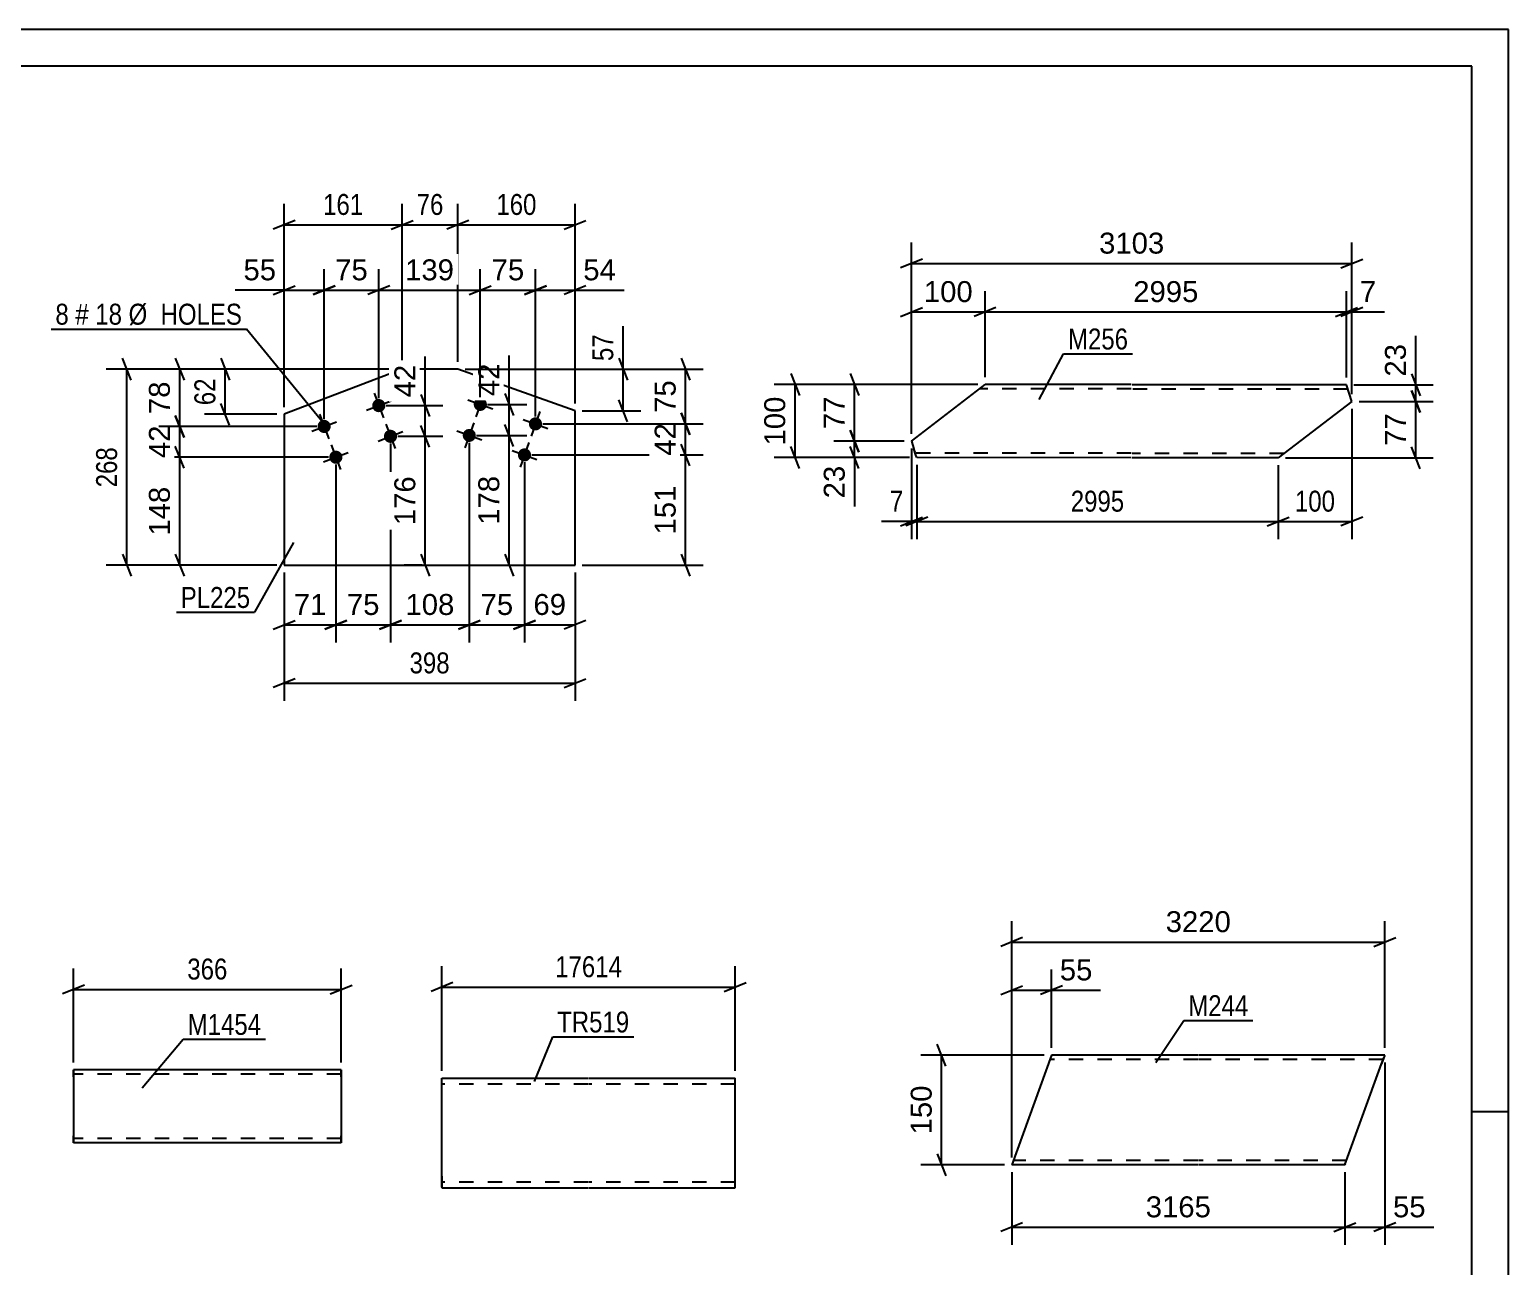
# Model space of a CAD drawing. Header units: millimetres. Extents: x 0 to 420, y 0 to 297.
# Drawn here: x 217.8 to 420, y 127.8 to 297 of the extents above; entities that cross this region are included whole.
import ezdxf

# ---------------------------------------------------------------- set-up
doc = ezdxf.new("R2010")
doc.units = ezdxf.units.MM
doc.linetypes.add('DXK_LINE_DOT2', pattern=[3.9198, 1.9599, -1.9599])
doc.styles.add('Arial', font='ARIAL.TTF', dxfattribs={"height": 0.2})
doc.styles.add('Arial Narrow', font='ARIALN.TTF', dxfattribs={"height": 0.2})

# ---------------------------------------------------------------- blocks, each defined once
blk = doc.blocks.new('Unknown-318464376-1115')
at = {"color": 5, "linetype": 'Continuous'}
for p, q in [((420, 297), (0, 297)), ((420, 0), (420, 297)), ((415, 292), (5, 292)), ((415, 5), (415, 292)), ((420, 149), (415, 149))]:
    blk.add_line(p, q, dxfattribs=at)
blk = doc.blocks.new('Part-318464376-2081 - 2065')
at = {"color": 2, "linetype": 'Continuous'}
for p, q in [((338.38, 240.72), (348.43, 248.46)), ((368.43, 248.45), (348.43, 248.46)), ((397.86, 248.42), (368.53, 248.42)), ((398.58, 246.15), (397.86, 248.42)), ((398.58, 246.15), (388.53, 238.42)), ((338.38, 240.72), (338.72, 239.66)), ((338.99, 238.81), (338.72, 239.66)), ((339.07, 238.55), (338.99, 238.81)), ((339.1, 238.46), (339.07, 238.55)), ((368.43, 238.45), (339.1, 238.46)), ((388.53, 238.42), (368.53, 238.42))]:
    blk.add_line(p, q, dxfattribs=at)
at = {"color": 7, "linetype": 'DXK_LINE_DOT2'}
for p, q in [((368.43, 247.85), (347.65, 247.86)), ((398.05, 247.82), (368.53, 247.82)), ((338.86, 239.2), (338.72, 239.66)), ((338.99, 238.81), (338.89, 239.1)), ((368.43, 239.05), (338.91, 239.06)), ((389.31, 239.02), (368.53, 239.02))]:
    blk.add_line(p, q, dxfattribs=at)
blk = doc.blocks.new('Part-318464376-2685 - 2669')
at = {"color": 2, "linetype": 'Continuous'}
for p, q in [((223.8, 154.73), (223.8, 154.73)), ((260.4, 154.73), (223.8, 154.73)), ((223.8, 154.64), (223.8, 154.73)), ((223.8, 154.38), (223.8, 154.64)), ((223.8, 153.99), (223.8, 154.38)), ((223.8, 153.99), (223.8, 145.47)), ((260.4, 154.73), (260.4, 154.64)), ((260.4, 154.64), (260.4, 154.38)), ((260.4, 154.38), (260.4, 153.99)), ((260.4, 153.99), (260.4, 145.47)), ((223.8, 145.08), (223.8, 145.47)), ((223.8, 144.82), (223.8, 145.08)), ((223.8, 144.73), (223.8, 144.82)), ((223.8, 144.73), (223.8, 144.73)), ((260.4, 144.73), (223.8, 144.73)), ((260.4, 145.47), (260.4, 145.08)), ((260.4, 145.08), (260.4, 144.82)), ((260.4, 144.82), (260.4, 144.73))]:
    blk.add_line(p, q, dxfattribs=at)
at = {"color": 7, "linetype": 'DXK_LINE_DOT2'}
for p, q in [((223.8, 154.73), (223.8, 154.73)), ((223.8, 154.73), (223.8, 154.64)), ((223.8, 154.64), (223.8, 154.38)), ((223.8, 154.38), (223.8, 154.13)), ((223.8, 154.13), (223.8, 145.38)), ((223.8, 154.13), (223.8, 154.13)), ((260.4, 154.13), (223.8, 154.13)), ((223.8, 154.08), (223.8, 154.13)), ((223.8, 154.08), (223.8, 154.13)), ((223.8, 154.08), (223.8, 145.7)), ((223.8, 153.99), (223.8, 154.08)), ((223.8, 153.95), (223.8, 153.99)), ((223.8, 153.76), (223.8, 153.95)), ((223.8, 153.76), (223.8, 145.51)), ((260.4, 154.64), (260.4, 154.73)), ((260.4, 154.38), (260.4, 154.64)), ((260.4, 154.13), (260.4, 154.38)), ((260.4, 154.13), (260.4, 145.38)), ((260.4, 154.08), (260.4, 154.13)), ((260.4, 154.08), (260.4, 154.13)), ((260.4, 154.08), (260.4, 145.7)), ((260.4, 153.99), (260.4, 154.08)), ((260.4, 153.95), (260.4, 153.99)), ((260.4, 153.76), (260.4, 153.95)), ((260.4, 153.76), (260.4, 145.51)), ((223.8, 145.51), (223.8, 145.7)), ((260.4, 145.51), (260.4, 145.7)), ((223.8, 145.38), (223.8, 145.51)), ((223.8, 145.51), (223.8, 145.38)), ((223.8, 145.33), (223.8, 145.38)), ((223.8, 145.38), (223.8, 145.33)), ((223.8, 145.38), (223.8, 145.08)), ((223.8, 145.33), (223.8, 145.33)), ((260.4, 145.33), (223.8, 145.33)), ((223.8, 145.08), (223.8, 144.82)), ((223.8, 144.82), (223.8, 144.73)), ((223.8, 144.73), (223.8, 144.73)), ((260.4, 145.38), (260.4, 145.51)), ((260.4, 145.51), (260.4, 145.38)), ((260.4, 145.33), (260.4, 145.38)), ((260.4, 145.38), (260.4, 145.33)), ((260.4, 145.08), (260.4, 145.38)), ((260.4, 144.82), (260.4, 145.08)), ((260.4, 144.73), (260.4, 144.82))]:
    blk.add_line(p, q, dxfattribs=at)
blk = doc.blocks.new('Part-318464376-2871 - 2849')
at = {"color": 2, "linetype": 'Continuous'}
for p, q in [((274.18, 140.17), (274.18, 153.57)), ((274.18, 153.57), (294.18, 153.57)), ((294.28, 153.57), (314.28, 153.57)), ((314.28, 138.57), (314.28, 153.57)), ((274.18, 140.17), (274.18, 138.57)), ((274.18, 138.57), (294.18, 138.57)), ((294.28, 138.57), (314.28, 138.57))]:
    blk.add_line(p, q, dxfattribs=at)
at = {"color": 7, "linetype": 'DXK_LINE_DOT2'}
for p, q in [((294.18, 152.77), (274.18, 152.77)), ((314.28, 152.77), (294.28, 152.77)), ((274.18, 138.69), (274.18, 140.17)), ((274.18, 139.37), (274.18, 139.43)), ((294.18, 139.37), (274.18, 139.37)), ((314.28, 139.37), (294.28, 139.37)), ((314.28, 139.37), (314.28, 139.43))]:
    blk.add_line(p, q, dxfattribs=at)
blk = doc.blocks.new('Part-318464376-2918 - 2892')
at = {"color": 2, "linetype": 'Continuous'}
for p, q in [((268.74, 250.54), (252.61, 244.38)), ((276.35, 250.54), (268.74, 250.54)), ((292.37, 244.86), (276.35, 250.54)), ((292.37, 223.74), (292.37, 244.86)), ((252.61, 244.38), (252.61, 223.74)), ((252.61, 223.74), (292.37, 223.74))]:
    blk.add_line(p, q, dxfattribs=at)
blk = doc.blocks.new('Bolt-318464376-2898 - 2892')
at = {"linetype": 'Continuous'}
for points in [[(280.27, 245.44, -1), (278.57, 246.04, -1)], [(287.81, 242.77, -1), (286.11, 243.37, -1)], [(278.76, 241.2, -1), (277.07, 241.8, -1)], [(286.3, 238.52, -1), (284.61, 239.13, -1)]]:
    blk.add_hatch(color=1, dxfattribs=at).paths.add_polyline_path(points)
at = {"color": 1, "linetype": 'Continuous'}
for p, q in [((280.02, 247.44), (278.82, 244.04)), ((277.72, 246.34), (281.12, 245.14)), ((287.56, 244.76), (286.36, 241.37)), ((278.52, 243.2), (277.31, 239.8)), ((285.26, 243.67), (288.66, 242.46)), ((276.22, 242.1), (279.61, 240.9)), ((283.76, 239.43), (287.15, 238.22)), ((286.06, 240.52), (284.85, 237.13))]:
    blk.add_line(p, q, dxfattribs=at)
blk = doc.blocks.new('Bolt-318464376-2903 - 2892')
at = {"linetype": 'Continuous'}
for points in [[(266.38, 245.89, -1), (264.7, 245.25, -1)], [(258.9, 243.04, -1), (257.22, 242.4, -1)], [(267.98, 241.69, -1), (266.3, 241.05, -1)], [(260.51, 238.84, -1), (258.83, 238.19, -1)]]:
    blk.add_hatch(color=1, dxfattribs=at).paths.add_polyline_path(points)
at = {"color": 1, "linetype": 'Continuous'}
for p, q in [((264.89, 247.26), (266.18, 243.89)), ((263.86, 244.93), (267.22, 246.22)), ((256.38, 242.08), (259.75, 243.36)), ((257.42, 244.4), (258.71, 241.04)), ((266.5, 243.05), (267.79, 239.69)), ((265.46, 240.73), (268.82, 242.01)), ((257.99, 237.87), (261.35, 239.16)), ((259.03, 240.2), (260.31, 236.83))]:
    blk.add_line(p, q, dxfattribs=at)
blk = doc.blocks.new('Part-318464376-1975 - 1959')
at = {"color": 2, "linetype": 'Continuous'}
for p, q in [((357.53, 156.74), (352.08, 141.74)), ((377.53, 156.74), (357.53, 156.74)), ((403.09, 156.74), (377.63, 156.74)), ((403.06, 156.65), (402.66, 155.54)), ((403.09, 156.74), (403.06, 156.65)), ((397.63, 141.74), (402.66, 155.54)), ((377.53, 141.74), (352.08, 141.74)), ((397.63, 141.74), (377.63, 141.74))]:
    blk.add_line(p, q, dxfattribs=at)
at = {"color": 7, "linetype": 'DXK_LINE_DOT2'}
for p, q in [((377.53, 156.14), (357.32, 156.14)), ((402.88, 156.14), (377.63, 156.14)), ((402.66, 155.54), (402.97, 156.39)), ((377.53, 142.34), (352.29, 142.34)), ((397.85, 142.34), (377.63, 142.34)), ((397.67, 141.83), (397.63, 141.74))]:
    blk.add_line(p, q, dxfattribs=at)
blk = doc.blocks.new('StraightDimension-318464376-2117 - 2065')
at = {"color": 7, "linetype": 'Continuous'}
for p, q in [((338.38, 241.72), (338.38, 261.23)), ((348.43, 249.46), (348.43, 261.23)), ((336.88, 257.78), (339.88, 258.98)), ((349.93, 258.98), (346.93, 257.78)), ((338.38, 258.38), (348.43, 258.38))]:
    blk.add_line(p, q, dxfattribs=at)
at = {"color": 0}
blk.add_wipeout([(347.34, 259.13), (347.34, 263.33), (339.47, 263.33), (339.47, 259.13)], dxfattribs=at)
at = {"color": 3, "style": 'Arial'}
blk.add_text('100', height=2.865, dxfattribs=at).set_placement((340.07, 259.73))
blk = doc.blocks.new('StraightDimension-318464376-2084 - 2065')
at = {"color": 7, "linetype": 'Continuous'}
for p, q in [((321.86, 249.96), (323.06, 246.96)), ((347.43, 248.46), (319.61, 248.46)), ((322.46, 238.46), (322.46, 248.46)), ((323.06, 236.96), (321.86, 239.96)), ((338.1, 238.46), (319.61, 238.46))]:
    blk.add_line(p, q, dxfattribs=at)
at = {"color": 0}
blk.add_wipeout([(321.71, 247.39), (317.51, 247.39), (317.51, 239.52), (321.71, 239.52)], dxfattribs=at)
at = {"color": 3, "style": 'Arial'}
blk.add_text('100', height=2.865, rotation=90.0002, dxfattribs=at).set_placement((321.11, 240.12))
blk = doc.blocks.new('StraightDimension-318464376-2158 - 2065')
at = {"color": 7, "linetype": 'Continuous'}
for p, q in [((397.86, 249.42), (397.86, 261.23)), ((398.58, 247.15), (398.58, 261.23)), ((396.36, 257.78), (399.36, 258.98)), ((400.08, 258.98), (397.08, 257.78)), ((397.86, 258.38), (398.58, 258.38))]:
    blk.add_line(p, q, dxfattribs=at)
at = {"color": 0}
blk.add_wipeout([(402.53, 259.13), (402.53, 263.33), (399.1, 263.33), (399.1, 259.13)], dxfattribs=at)
at = {"color": 7, "linetype": 'Continuous'}
blk.add_line((398.58, 258.38), (403.05, 258.38), dxfattribs=at)
blk.add_line((398.58, 258.38), (403.05, 258.38), dxfattribs=at)
at = {"color": 3, "style": 'Arial'}
blk.add_text('7', height=2.87, dxfattribs=at).set_placement((399.7, 259.73))
blk = doc.blocks.new('StraightDimension-318464376-2134 - 2065')
at = {"color": 7, "linetype": 'Continuous'}
for p, q in [((348.43, 249.46), (348.43, 261.23)), ((397.86, 249.42), (397.86, 261.23)), ((349.93, 258.98), (346.93, 257.78)), ((396.36, 257.78), (399.36, 258.98)), ((348.43, 258.38), (397.86, 258.38))]:
    blk.add_line(p, q, dxfattribs=at)
at = {"color": 0}
blk.add_wipeout([(378.19, 259.13), (378.19, 263.33), (368.1, 263.33), (368.1, 259.13)], dxfattribs=at)
at = {"color": 3, "style": 'Arial'}
blk.add_text('2995', height=2.865, dxfattribs=at).set_placement((368.7, 259.73))
blk = doc.blocks.new('StraightDimension-318464376-2200 - 2065')
at = {"color": 7, "linetype": 'Continuous'}
for p, q in [((330, 249.96), (331.2, 246.96)), ((347.43, 248.46), (327.75, 248.46)), ((330.6, 240.72), (330.6, 248.46)), ((337.38, 240.72), (327.75, 240.72)), ((331.2, 239.22), (330, 242.22))]:
    blk.add_line(p, q, dxfattribs=at)
at = {"color": 0}
blk.add_wipeout([(329.85, 247.41), (325.65, 247.41), (325.65, 241.76), (329.85, 241.76)], dxfattribs=at)
at = {"color": 3, "style": 'Arial'}
blk.add_text('77', height=2.865, rotation=90.0002, dxfattribs=at).set_placement((329.25, 242.36))
blk = doc.blocks.new('StraightDimension-318464376-2176 - 2065')
at = {"color": 7, "linetype": 'Continuous'}
for p, q in [((337.38, 240.72), (327.75, 240.72)), ((330, 242.22), (331.2, 239.22)), ((330.6, 238.46), (330.6, 240.72)), ((331.2, 236.96), (330, 239.96)), ((338.1, 238.46), (327.75, 238.46))]:
    blk.add_line(p, q, dxfattribs=at)
at = {"color": 0}
blk.add_wipeout([(329.85, 237.93), (325.65, 237.93), (325.65, 232.29), (329.85, 232.29)], dxfattribs=at)
at = {"color": 7, "linetype": 'Continuous'}
blk.add_line((330.6, 238.46), (330.6, 231.76), dxfattribs=at)
blk.add_line((330.6, 238.46), (330.6, 231.76), dxfattribs=at)
at = {"color": 3, "style": 'Arial'}
blk.add_text('23', height=2.865, rotation=90.0002, dxfattribs=at).set_placement((329.25, 232.89))
blk = doc.blocks.new('StraightDimension-318464376-2225 - 2065')
at = {"color": 7, "linetype": 'Continuous'}
for p, q in [((338.38, 241.72), (338.38, 267.86)), ((398.58, 247.15), (398.58, 267.86)), ((339.88, 265.61), (336.88, 264.41)), ((338.38, 265.01), (398.58, 265.01)), ((397.08, 264.41), (400.08, 265.61))]:
    blk.add_line(p, q, dxfattribs=at)
at = {"color": 0}
blk.add_wipeout([(373.53, 265.76), (373.53, 269.96), (363.43, 269.96), (363.43, 265.76)], dxfattribs=at)
at = {"color": 3, "style": 'Arial'}
blk.add_text('3103', height=2.865, dxfattribs=at).set_placement((364.03, 266.36))
blk = doc.blocks.new('StraightDimension-318464376-5816 - 2065')
at = {"color": 7, "linetype": 'Continuous'}
for p, q in [((406.73, 249.92), (407.93, 246.92)), ((398.86, 248.42), (409.73, 248.42)), ((407.93, 244.65), (406.73, 247.65)), ((407.33, 246.15), (407.33, 248.42)), ((399.58, 246.15), (409.73, 246.15))]:
    blk.add_line(p, q, dxfattribs=at)
at = {"color": 0}
blk.add_wipeout([(406.58, 254.59), (402.38, 254.59), (402.38, 248.94), (406.58, 248.94)], dxfattribs=at)
at = {"color": 7, "linetype": 'Continuous'}
blk.add_line((407.33, 248.42), (407.33, 255.11), dxfattribs=at)
blk.add_line((407.33, 248.42), (407.33, 255.11), dxfattribs=at)
at = {"color": 3, "style": 'Arial'}
blk.add_text('23', height=2.865, rotation=90.0002, dxfattribs=at).set_placement((405.98, 249.54))
blk = doc.blocks.new('StraightDimension-318464376-5817 - 2065')
at = {"color": 7, "linetype": 'Continuous'}
for p, q in [((406.73, 247.65), (407.93, 244.65)), ((399.58, 246.15), (409.73, 246.15)), ((407.33, 238.42), (407.33, 246.15)), ((407.93, 236.92), (406.73, 239.92)), ((389.53, 238.42), (409.73, 238.42))]:
    blk.add_line(p, q, dxfattribs=at)
at = {"color": 0}
blk.add_wipeout([(406.58, 245.11), (402.38, 245.11), (402.38, 239.46), (406.58, 239.46)], dxfattribs=at)
at = {"color": 3, "style": 'Arial'}
blk.add_text('77', height=2.865, rotation=90.0002, dxfattribs=at).set_placement((405.98, 240.06))
blk = doc.blocks.new('StraightDimension-318464376-5850 - 2065')
at = {"color": 7, "linetype": 'Continuous'}
for p, q in [((398.58, 245.15), (398.58, 227.32)), ((388.53, 237.42), (388.53, 227.32)), ((387.03, 229.12), (390.03, 230.32)), ((388.53, 229.72), (398.58, 229.72)), ((400.08, 230.32), (397.08, 229.12))]:
    blk.add_line(p, q, dxfattribs=at)
at = {"color": 0}
blk.add_wipeout([(396.9, 230.47), (396.9, 234.67), (390.21, 234.67), (390.21, 230.47)], dxfattribs=at)
at = {"color": 3, "style": 'Arial Narrow'}
blk.add_text('100', height=2.863, dxfattribs=at).set_placement((390.81, 231.07))
blk = doc.blocks.new('StraightDimension-318464376-5851 - 2065')
at = {"color": 7, "linetype": 'Continuous'}
for p, q in [((339.1, 237.46), (339.1, 227.32)), ((388.53, 237.42), (388.53, 227.32)), ((340.6, 230.32), (337.6, 229.12)), ((339.1, 229.72), (388.53, 229.72)), ((387.03, 229.12), (390.03, 230.32))]:
    blk.add_line(p, q, dxfattribs=at)
at = {"color": 0}
blk.add_wipeout([(368.07, 230.47), (368.07, 234.67), (359.56, 234.67), (359.56, 230.47)], dxfattribs=at)
at = {"color": 3, "style": 'Arial Narrow'}
blk.add_text('2995', height=2.863, dxfattribs=at).set_placement((360.16, 231.07))
blk = doc.blocks.new('StraightDimension-318464376-5852 - 2065')
at = {"color": 7, "linetype": 'Continuous'}
for p, q in [((338.38, 239.72), (338.38, 227.32)), ((339.1, 237.46), (339.1, 227.32)), ((336.88, 229.12), (339.88, 230.32)), ((340.6, 230.32), (337.6, 229.12)), ((338.38, 229.72), (339.1, 229.72))]:
    blk.add_line(p, q, dxfattribs=at)
at = {"color": 0}
blk.add_wipeout([(337.86, 230.47), (337.86, 234.67), (334.83, 234.67), (334.83, 230.47)], dxfattribs=at)
at = {"color": 7, "linetype": 'Continuous'}
blk.add_line((338.38, 229.72), (334.3, 229.72), dxfattribs=at)
blk.add_line((338.38, 229.72), (334.3, 229.72), dxfattribs=at)
at = {"color": 3, "style": 'Arial Narrow'}
blk.add_text('7', height=2.86, dxfattribs=at).set_placement((335.43, 231.07))
blk = doc.blocks.new('StraightDimension-318464376-2687 - 2669')
at = {"color": 7, "linetype": 'Continuous'}
for p, q in [((223.8, 155.73), (223.8, 168.58)), ((260.4, 155.73), (260.4, 168.58)), ((225.3, 166.33), (222.3, 165.13)), ((258.9, 165.13), (261.9, 166.33)), ((223.8, 165.73), (260.4, 165.73))]:
    blk.add_line(p, q, dxfattribs=at)
at = {"color": 0}
blk.add_wipeout([(245.44, 166.48), (245.44, 170.68), (238.76, 170.68), (238.76, 166.48)], dxfattribs=at)
at = {"color": 3, "style": 'Arial Narrow'}
blk.add_text('366', height=2.863, dxfattribs=at).set_placement((239.36, 167.08))
blk = doc.blocks.new('StraightDimension-318464376-2878 - 2849')
at = {"color": 7, "linetype": 'Continuous'}
for p, q in [((274.18, 154.57), (274.18, 168.9)), ((314.28, 154.57), (314.28, 168.9)), ((275.68, 166.65), (272.68, 165.45)), ((274.18, 166.05), (314.28, 166.05)), ((312.78, 165.45), (315.78, 166.65))]:
    blk.add_line(p, q, dxfattribs=at)
at = {"color": 0}
blk.add_wipeout([(299.4, 166.8), (299.4, 171), (289.06, 171), (289.06, 166.8)], dxfattribs=at)
at = {"color": 3, "style": 'Arial Narrow'}
blk.add_text('17614', height=2.863, dxfattribs=at).set_placement((289.66, 167.4))
blk = doc.blocks.new('StraightDimension-318464376-2966 - 2892')
at = {"color": 7, "linetype": 'Continuous'}
for p, q in [((268.74, 251.54), (268.74, 273.15)), ((276.35, 251.54), (276.35, 273.15)), ((267.24, 269.7), (270.24, 270.9)), ((268.74, 270.3), (276.35, 270.3)), ((277.85, 270.9), (274.85, 269.7))]:
    blk.add_line(p, q, dxfattribs=at)
at = {"color": 0}
blk.add_wipeout([(274.97, 271.05), (274.97, 275.25), (270.12, 275.25), (270.12, 271.05)], dxfattribs=at)
at = {"color": 3, "style": 'Arial Narrow'}
blk.add_text('76', height=2.863, dxfattribs=at).set_placement((270.72, 271.65))
blk = doc.blocks.new('StraightDimension-318464376-2987 - 2892')
at = {"color": 7, "linetype": 'Continuous'}
for p, q in [((243.94, 252.04), (245.14, 249.04)), ((267.74, 250.54), (241.69, 250.54)), ((244.54, 244.38), (244.54, 250.54)), ((245.14, 242.88), (243.94, 245.88)), ((251.61, 244.38), (241.69, 244.38))]:
    blk.add_line(p, q, dxfattribs=at)
at = {"color": 0}
blk.add_wipeout([(243.79, 249.89), (239.59, 249.89), (239.59, 245.03), (243.79, 245.03)], dxfattribs=at)
at = {"color": 3, "style": 'Arial Narrow'}
blk.add_text('62', height=2.863, rotation=90.0002, dxfattribs=at).set_placement((243.19, 245.63))
blk = doc.blocks.new('StraightDimension-318464376-2944 - 2892')
at = {"color": 7, "linetype": 'Continuous'}
for p, q in [((252.61, 222.74), (252.61, 205.2)), ((292.37, 222.74), (292.37, 205.2)), ((254.11, 208.2), (251.11, 207)), ((252.61, 207.6), (292.37, 207.6)), ((290.87, 207), (293.87, 208.2))]:
    blk.add_line(p, q, dxfattribs=at)
at = {"color": 0}
blk.add_wipeout([(275.83, 208.35), (275.83, 212.55), (269.15, 212.55), (269.15, 208.35)], dxfattribs=at)
at = {"color": 3, "style": 'Arial Narrow'}
blk.add_text('398', height=2.863, dxfattribs=at).set_placement((269.75, 208.95))
blk = doc.blocks.new('StraightDimension-318464376-2920 - 2892')
at = {"color": 7, "linetype": 'Continuous'}
for p, q in [((283.96, 240), (282.76, 243)), ((278.92, 241.5), (285.76, 241.5)), ((283.36, 223.74), (283.36, 241.5)), ((282.76, 225.24), (283.96, 222.24)), ((273.49, 223.74), (285.76, 223.74))]:
    blk.add_line(p, q, dxfattribs=at)
at = {"color": 0}
blk.add_wipeout([(282.61, 236.55), (278.41, 236.55), (278.41, 228.68), (282.61, 228.68)], dxfattribs=at)
at = {"color": 3, "style": 'Arial'}
blk.add_text('178', height=2.865, rotation=90.0002, dxfattribs=at).set_placement((282.01, 229.28))
blk = doc.blocks.new('StraightDimension-318464376-2933 - 2892')
at = {"color": 7, "linetype": 'Continuous'}
for p, q in [((282.76, 247.24), (283.96, 244.24)), ((280.42, 245.74), (285.76, 245.74)), ((283.36, 241.5), (283.36, 245.74)), ((283.96, 240), (282.76, 243)), ((278.92, 241.5), (285.76, 241.5))]:
    blk.add_line(p, q, dxfattribs=at)
at = {"color": 0}
blk.add_wipeout([(282.61, 251.91), (278.41, 251.91), (278.41, 246.27), (282.61, 246.27)], dxfattribs=at)
at = {"color": 7, "linetype": 'Continuous'}
blk.add_line((283.36, 245.74), (283.36, 252.44), dxfattribs=at)
blk.add_line((283.36, 245.74), (283.36, 252.44), dxfattribs=at)
at = {"color": 3, "style": 'Arial'}
blk.add_text('42', height=2.865, rotation=90.0002, dxfattribs=at).set_placement((282.01, 246.87))
blk = doc.blocks.new('StraightDimension-318464376-2949 - 2892')
at = {"color": 7, "linetype": 'Continuous'}
for p, q in [((231.7, 249.04), (230.5, 252.04)), ((267.74, 250.54), (228.25, 250.54)), ((231.1, 223.74), (231.1, 250.54)), ((230.5, 225.24), (231.7, 222.24)), ((251.61, 223.74), (228.25, 223.74))]:
    blk.add_line(p, q, dxfattribs=at)
at = {"color": 0}
blk.add_wipeout([(230.35, 240.48), (226.15, 240.48), (226.15, 233.8), (230.35, 233.8)], dxfattribs=at)
at = {"color": 3, "style": 'Arial Narrow'}
blk.add_text('268', height=2.863, rotation=90.0002, dxfattribs=at).set_placement((229.75, 234.4))
blk = doc.blocks.new('StraightDimension-318464376-2956 - 2892')
at = {"color": 7, "linetype": 'Continuous'}
for p, q in [((276.35, 251.54), (276.35, 273.15)), ((292.37, 245.86), (292.37, 273.15)), ((277.85, 270.9), (274.85, 269.7)), ((276.35, 270.3), (292.37, 270.3)), ((290.87, 269.7), (293.87, 270.9))]:
    blk.add_line(p, q, dxfattribs=at)
at = {"color": 0}
blk.add_wipeout([(287.7, 271.05), (287.7, 275.25), (281.02, 275.25), (281.02, 271.05)], dxfattribs=at)
at = {"color": 3, "style": 'Arial Narrow'}
blk.add_text('160', height=2.863, dxfattribs=at).set_placement((281.62, 271.65))
blk = doc.blocks.new('StraightDimension-318464376-3085 - 2892')
at = {"color": 7, "linetype": 'Continuous'}
for p, q in [((265.54, 246.57), (265.54, 264.21)), ((279.42, 246.74), (279.42, 264.21)), ((267.04, 261.96), (264.04, 260.76)), ((265.54, 261.36), (279.42, 261.36)), ((277.92, 260.76), (280.92, 261.96))]:
    blk.add_line(p, q, dxfattribs=at)
at = {"color": 0}
blk.add_wipeout([(276.41, 262.11), (276.41, 266.31), (268.54, 266.31), (268.54, 262.11)], dxfattribs=at)
at = {"color": 3, "style": 'Arial'}
blk.add_text('139', height=2.865, dxfattribs=at).set_placement((269.14, 262.71))
blk = doc.blocks.new('StraightDimension-318464376-2976 - 2892')
at = {"color": 7, "linetype": 'Continuous'}
for p, q in [((252.61, 245.38), (252.61, 273.15)), ((268.74, 251.54), (268.74, 273.15)), ((254.11, 270.9), (251.11, 269.7)), ((252.61, 270.3), (268.74, 270.3)), ((267.24, 269.7), (270.24, 270.9))]:
    blk.add_line(p, q, dxfattribs=at)
at = {"color": 0}
blk.add_wipeout([(264.02, 271.05), (264.02, 275.25), (257.33, 275.25), (257.33, 271.05)], dxfattribs=at)
at = {"color": 3, "style": 'Arial Narrow'}
blk.add_text('161', height=2.863, dxfattribs=at).set_placement((257.93, 271.65))
blk = doc.blocks.new('StraightDimension-318464376-2996 - 2892')
at = {"color": 7, "linetype": 'Continuous'}
for p, q in [((277.92, 240.5), (277.92, 213.19)), ((285.46, 237.82), (285.46, 213.19)), ((276.42, 214.99), (279.42, 216.19)), ((277.92, 215.59), (285.46, 215.59)), ((286.96, 216.19), (283.96, 214.99))]:
    blk.add_line(p, q, dxfattribs=at)
at = {"color": 0}
blk.add_wipeout([(284.51, 216.34), (284.51, 220.54), (278.86, 220.54), (278.86, 216.34)], dxfattribs=at)
at = {"color": 3, "style": 'Arial'}
blk.add_text('75', height=2.865, dxfattribs=at).set_placement((279.46, 216.94))
blk = doc.blocks.new('StraightDimension-318464376-3004 - 2892')
at = {"color": 7, "linetype": 'Continuous'}
for p, q in [((285.46, 237.82), (285.46, 213.19)), ((292.37, 222.74), (292.37, 213.19)), ((283.96, 214.99), (286.96, 216.19)), ((285.46, 215.59), (292.37, 215.59)), ((293.87, 216.19), (290.87, 214.99))]:
    blk.add_line(p, q, dxfattribs=at)
at = {"color": 0}
blk.add_wipeout([(291.74, 216.34), (291.74, 220.54), (286.09, 220.54), (286.09, 216.34)], dxfattribs=at)
at = {"color": 3, "style": 'Arial'}
blk.add_text('69', height=2.865, dxfattribs=at).set_placement((286.69, 216.94))
blk = doc.blocks.new('StraightDimension-318464376-3010 - 2892')
at = {"color": 7, "linetype": 'Continuous'}
for p, q in [((259.67, 237.51), (259.67, 213.19)), ((252.61, 222.74), (252.61, 213.19)), ((251.11, 214.99), (254.11, 216.19)), ((252.61, 215.59), (259.67, 215.59)), ((261.17, 216.19), (258.17, 214.99))]:
    blk.add_line(p, q, dxfattribs=at)
at = {"color": 0}
blk.add_wipeout([(258.96, 216.34), (258.96, 220.54), (253.32, 220.54), (253.32, 216.34)], dxfattribs=at)
at = {"color": 3, "style": 'Arial'}
blk.add_text('71', height=2.865, dxfattribs=at).set_placement((253.92, 216.94))
blk = doc.blocks.new('StraightDimension-318464376-3016 - 2892')
at = {"color": 7, "linetype": 'Continuous'}
for p, q in [((267.14, 240.37), (267.14, 213.19)), ((259.67, 237.51), (259.67, 213.19)), ((258.17, 214.99), (261.17, 216.19)), ((259.67, 215.59), (267.14, 215.59)), ((268.64, 216.19), (265.64, 214.99))]:
    blk.add_line(p, q, dxfattribs=at)
at = {"color": 0}
blk.add_wipeout([(266.23, 216.34), (266.23, 220.54), (260.58, 220.54), (260.58, 216.34)], dxfattribs=at)
at = {"color": 3, "style": 'Arial'}
blk.add_text('75', height=2.865, dxfattribs=at).set_placement((261.18, 216.94))
blk = doc.blocks.new('StraightDimension-318464376-3024 - 2892')
at = {"color": 7, "linetype": 'Continuous'}
for p, q in [((267.14, 240.37), (267.14, 213.19)), ((277.92, 240.5), (277.92, 213.19)), ((265.64, 214.99), (268.64, 216.19)), ((267.14, 215.59), (277.92, 215.59)), ((279.42, 216.19), (276.42, 214.99))]:
    blk.add_line(p, q, dxfattribs=at)
at = {"color": 0}
blk.add_wipeout([(276.46, 216.34), (276.46, 220.54), (268.59, 220.54), (268.59, 216.34)], dxfattribs=at)
at = {"color": 3, "style": 'Arial'}
blk.add_text('108', height=2.865, dxfattribs=at).set_placement((269.19, 216.94))
blk = doc.blocks.new('StraightDimension-318464376-3033 - 2892')
at = {"color": 7, "linetype": 'Continuous'}
for p, q in [((286.46, 238.82), (309.88, 238.82)), ((308.08, 237.32), (306.88, 240.32)), ((307.48, 223.74), (307.48, 238.82)), ((306.88, 225.24), (308.08, 222.24)), ((293.37, 223.74), (309.88, 223.74))]:
    blk.add_line(p, q, dxfattribs=at)
at = {"color": 0}
blk.add_wipeout([(306.73, 235.22), (302.53, 235.22), (302.53, 227.35), (306.73, 227.35)], dxfattribs=at)
at = {"color": 3, "style": 'Arial'}
blk.add_text('151', height=2.865, rotation=90.0002, dxfattribs=at).set_placement((306.13, 227.95))
blk = doc.blocks.new('StraightDimension-318464376-3039 - 2892')
at = {"color": 7, "linetype": 'Continuous'}
for p, q in [((287.96, 243.07), (309.88, 243.07)), ((306.88, 244.57), (308.08, 241.57)), ((307.48, 238.82), (307.48, 243.07)), ((286.46, 238.82), (309.88, 238.82)), ((308.08, 237.32), (306.88, 240.32))]:
    blk.add_line(p, q, dxfattribs=at)
at = {"color": 0}
blk.add_wipeout([(306.73, 243.77), (302.53, 243.77), (302.53, 238.12), (306.73, 238.12)], dxfattribs=at)
at = {"color": 3, "style": 'Arial'}
blk.add_text('42', height=2.865, rotation=90.0002, dxfattribs=at).set_placement((306.13, 238.72))
blk = doc.blocks.new('StraightDimension-318464376-3047 - 2892')
at = {"color": 7, "linetype": 'Continuous'}
for p, q in [((306.88, 252.04), (308.08, 249.04)), ((277.35, 250.54), (309.88, 250.54)), ((307.48, 243.07), (307.48, 250.54)), ((287.96, 243.07), (309.88, 243.07)), ((308.08, 241.57), (306.88, 244.57))]:
    blk.add_line(p, q, dxfattribs=at)
at = {"color": 0}
blk.add_wipeout([(306.73, 249.63), (302.53, 249.63), (302.53, 243.98), (306.73, 243.98)], dxfattribs=at)
at = {"color": 3, "style": 'Arial'}
blk.add_text('75', height=2.865, rotation=90.0002, dxfattribs=at).set_placement((306.13, 244.58))
blk = doc.blocks.new('StraightDimension-318464376-3056 - 2892')
at = {"color": 7, "linetype": 'Continuous'}
for p, q in [((298.35, 252.04), (299.55, 249.04)), ((277.35, 250.54), (301.35, 250.54)), ((298.95, 244.86), (298.95, 250.54)), ((293.37, 244.86), (301.35, 244.86)), ((299.55, 243.36), (298.35, 246.36))]:
    blk.add_line(p, q, dxfattribs=at)
at = {"color": 0}
blk.add_wipeout([(298.2, 255.92), (294, 255.92), (294, 251.07), (298.2, 251.07)], dxfattribs=at)
at = {"color": 7, "linetype": 'Continuous'}
blk.add_line((298.95, 250.54), (298.95, 256.45), dxfattribs=at)
blk.add_line((298.95, 250.54), (298.95, 256.45), dxfattribs=at)
at = {"color": 3, "style": 'Arial Narrow'}
blk.add_text('57', height=2.863, rotation=90.0002, dxfattribs=at).set_placement((297.6, 251.67))
blk = doc.blocks.new('StraightDimension-318464376-3065 - 2892')
at = {"color": 7, "linetype": 'Continuous'}
for p, q in [((252.61, 245.38), (252.61, 264.21)), ((258.06, 243.72), (258.06, 264.21)), ((251.11, 260.76), (254.11, 261.96)), ((252.61, 261.36), (258.06, 261.36)), ((259.56, 261.96), (256.56, 260.76))]:
    blk.add_line(p, q, dxfattribs=at)
at = {"color": 0}
blk.add_wipeout([(252.09, 262.11), (252.09, 266.31), (246.44, 266.31), (246.44, 262.11)], dxfattribs=at)
at = {"color": 7, "linetype": 'Continuous'}
blk.add_line((252.61, 261.36), (245.91, 261.36), dxfattribs=at)
blk.add_line((252.61, 261.36), (245.91, 261.36), dxfattribs=at)
at = {"color": 3, "style": 'Arial'}
blk.add_text('55', height=2.865, dxfattribs=at).set_placement((247.04, 262.71))
blk = doc.blocks.new('StraightDimension-318464376-3139 - 2892')
at = {"color": 7, "linetype": 'Continuous'}
for p, q in [((272.48, 239.87), (271.28, 242.87)), ((268.14, 241.37), (274.28, 241.37)), ((271.88, 223.74), (271.88, 241.37)), ((271.28, 225.24), (272.48, 222.24)), ((271.49, 223.74), (269.03, 223.74))]:
    blk.add_line(p, q, dxfattribs=at)
at = {"color": 0}
blk.add_wipeout([(271.13, 236.49), (266.93, 236.49), (266.93, 228.62), (271.13, 228.62)], dxfattribs=at)
at = {"color": 3, "style": 'Arial'}
blk.add_text('176', height=2.865, rotation=90.0002, dxfattribs=at).set_placement((270.53, 229.22))
blk = doc.blocks.new('StraightDimension-318464376-3075 - 2892')
at = {"color": 7, "linetype": 'Continuous'}
for p, q in [((258.06, 243.72), (258.06, 264.21)), ((265.54, 246.57), (265.54, 264.21)), ((256.56, 260.76), (259.56, 261.96)), ((258.06, 261.36), (265.54, 261.36)), ((267.04, 261.96), (264.04, 260.76))]:
    blk.add_line(p, q, dxfattribs=at)
at = {"color": 0}
blk.add_wipeout([(264.62, 262.11), (264.62, 266.31), (258.98, 266.31), (258.98, 262.11)], dxfattribs=at)
at = {"color": 3, "style": 'Arial'}
blk.add_text('75', height=2.865, dxfattribs=at).set_placement((259.58, 262.71))
blk = doc.blocks.new('StraightDimension-318464376-3095 - 2892')
at = {"color": 7, "linetype": 'Continuous'}
for p, q in [((279.42, 246.74), (279.42, 264.21)), ((286.96, 244.07), (286.96, 264.21)), ((277.92, 260.76), (280.92, 261.96)), ((279.42, 261.36), (286.96, 261.36)), ((288.46, 261.96), (285.46, 260.76))]:
    blk.add_line(p, q, dxfattribs=at)
at = {"color": 0}
blk.add_wipeout([(286.01, 262.11), (286.01, 266.31), (280.37, 266.31), (280.37, 262.11)], dxfattribs=at)
at = {"color": 3, "style": 'Arial'}
blk.add_text('75', height=2.865, dxfattribs=at).set_placement((280.97, 262.71))
blk = doc.blocks.new('StraightDimension-318464376-3105 - 2892')
at = {"color": 7, "linetype": 'Continuous'}
for p, q in [((286.96, 244.07), (286.96, 264.21)), ((292.37, 245.86), (292.37, 264.21)), ((285.46, 260.76), (288.46, 261.96)), ((286.96, 261.36), (292.37, 261.36)), ((293.87, 261.96), (290.87, 260.76))]:
    blk.add_line(p, q, dxfattribs=at)
at = {"color": 0}
blk.add_wipeout([(298.54, 262.11), (298.54, 266.31), (292.9, 266.31), (292.9, 262.11)], dxfattribs=at)
at = {"color": 7, "linetype": 'Continuous'}
blk.add_line((292.37, 261.36), (299.07, 261.36), dxfattribs=at)
blk.add_line((292.37, 261.36), (299.07, 261.36), dxfattribs=at)
at = {"color": 3, "style": 'Arial'}
blk.add_text('54', height=2.865, dxfattribs=at).set_placement((293.5, 262.71))
blk = doc.blocks.new('StraightDimension-318464376-3116 - 2892')
at = {"color": 7, "linetype": 'Continuous'}
for p, q in [((238.92, 237.01), (237.72, 240.01)), ((258.67, 238.51), (235.47, 238.51)), ((238.32, 223.74), (238.32, 238.51)), ((237.72, 225.24), (238.92, 222.24)), ((251.61, 223.74), (235.47, 223.74))]:
    blk.add_line(p, q, dxfattribs=at)
at = {"color": 0}
blk.add_wipeout([(237.57, 235.06), (233.37, 235.06), (233.37, 227.19), (237.57, 227.19)], dxfattribs=at)
at = {"color": 3, "style": 'Arial'}
blk.add_text('148', height=2.865, rotation=90.0002, dxfattribs=at).set_placement((236.97, 227.79))
blk = doc.blocks.new('StraightDimension-318464376-3122 - 2892')
at = {"color": 7, "linetype": 'Continuous'}
for p, q in [((257.06, 242.72), (235.47, 242.72)), ((237.72, 244.22), (238.92, 241.22)), ((238.32, 238.51), (238.32, 242.72)), ((238.92, 237.01), (237.72, 240.01)), ((258.67, 238.51), (235.47, 238.51))]:
    blk.add_line(p, q, dxfattribs=at)
at = {"color": 0}
blk.add_wipeout([(237.57, 243.44), (233.37, 243.44), (233.37, 237.79), (237.57, 237.79)], dxfattribs=at)
at = {"color": 3, "style": 'Arial'}
blk.add_text('42', height=2.865, rotation=90.0002, dxfattribs=at).set_placement((236.97, 238.39))
blk = doc.blocks.new('StraightDimension-318464376-3130 - 2892')
at = {"color": 7, "linetype": 'Continuous'}
for p, q in [((237.72, 252.04), (238.92, 249.04)), ((267.74, 250.54), (235.47, 250.54)), ((238.32, 242.72), (238.32, 250.54)), ((257.06, 242.72), (235.47, 242.72)), ((238.92, 241.22), (237.72, 244.22))]:
    blk.add_line(p, q, dxfattribs=at)
at = {"color": 0}
blk.add_wipeout([(237.57, 249.45), (233.37, 249.45), (233.37, 243.81), (237.57, 243.81)], dxfattribs=at)
at = {"color": 3, "style": 'Arial'}
blk.add_text('78', height=2.865, rotation=90.0002, dxfattribs=at).set_placement((236.97, 244.41))
blk = doc.blocks.new('StraightDimension-318464376-3152 - 2892')
at = {"color": 7, "linetype": 'Continuous'}
for p, q in [((271.28, 247.07), (272.48, 244.07)), ((266.54, 245.57), (274.28, 245.57)), ((271.88, 241.37), (271.88, 245.57)), ((272.48, 239.87), (271.28, 242.87)), ((268.14, 241.37), (274.28, 241.37))]:
    blk.add_line(p, q, dxfattribs=at)
at = {"color": 0}
blk.add_wipeout([(271.13, 251.75), (266.93, 251.75), (266.93, 246.1), (271.13, 246.1)], dxfattribs=at)
at = {"color": 7, "linetype": 'Continuous'}
blk.add_line((271.88, 245.57), (271.88, 252.27), dxfattribs=at)
blk.add_line((271.88, 245.57), (271.88, 252.27), dxfattribs=at)
at = {"color": 3, "style": 'Arial'}
blk.add_text('42', height=2.865, rotation=90.0002, dxfattribs=at).set_placement((270.53, 246.7))
blk = doc.blocks.new('StraightDimension-318464376-2017 - 1959')
at = {"color": 7, "linetype": 'Continuous'}
for p, q in [((403.09, 155.74), (403.09, 130.81)), ((397.63, 140.74), (397.63, 130.81)), ((396.13, 132.61), (399.13, 133.81)), ((404.59, 133.81), (401.59, 132.61)), ((397.63, 133.21), (403.09, 133.21))]:
    blk.add_line(p, q, dxfattribs=at)
at = {"color": 0}
blk.add_wipeout([(409.27, 133.96), (409.27, 138.16), (403.62, 138.16), (403.62, 133.96)], dxfattribs=at)
at = {"color": 7, "linetype": 'Continuous'}
blk.add_line((403.09, 133.21), (409.79, 133.21), dxfattribs=at)
blk.add_line((403.09, 133.21), (409.79, 133.21), dxfattribs=at)
at = {"color": 3, "style": 'Arial'}
blk.add_text('55', height=2.865, dxfattribs=at).set_placement((404.22, 134.56))
blk = doc.blocks.new('StraightDimension-318464376-2035 - 1959')
at = {"color": 7, "linetype": 'Continuous'}
for p, q in [((352.08, 142.74), (352.08, 175.06)), ((403.09, 157.74), (403.09, 175.06)), ((353.58, 172.81), (350.58, 171.61)), ((352.08, 172.21), (403.09, 172.21)), ((401.59, 171.61), (404.59, 172.81))]:
    blk.add_line(p, q, dxfattribs=at)
at = {"color": 0}
blk.add_wipeout([(382.63, 172.96), (382.63, 177.16), (372.54, 177.16), (372.54, 172.96)], dxfattribs=at)
at = {"color": 3, "style": 'Arial'}
blk.add_text('3220', height=2.865, dxfattribs=at).set_placement((373.14, 173.56))
blk = doc.blocks.new('StraightDimension-318464376-1978 - 1959')
at = {"color": 7, "linetype": 'Continuous'}
for p, q in [((343.09, 155.24), (341.89, 158.24)), ((356.53, 156.74), (339.64, 156.74)), ((342.49, 141.74), (342.49, 156.74)), ((351.08, 141.74), (339.64, 141.74)), ((341.89, 143.24), (343.09, 140.24))]:
    blk.add_line(p, q, dxfattribs=at)
at = {"color": 0}
blk.add_wipeout([(341.74, 153.17), (337.54, 153.17), (337.54, 145.3), (341.74, 145.3)], dxfattribs=at)
at = {"color": 3, "style": 'Arial'}
blk.add_text('150', height=2.865, rotation=90.0002, dxfattribs=at).set_placement((341.14, 145.9))
blk = doc.blocks.new('StraightDimension-318464376-2046 - 1959')
at = {"color": 7, "linetype": 'Continuous'}
for p, q in [((352.08, 142.74), (352.08, 168.46)), ((357.53, 157.74), (357.53, 168.46)), ((350.58, 165.01), (353.58, 166.21)), ((359.03, 166.21), (356.03, 165.01)), ((352.08, 165.61), (357.53, 165.61))]:
    blk.add_line(p, q, dxfattribs=at)
at = {"color": 0}
blk.add_wipeout([(363.71, 166.36), (363.71, 170.56), (358.06, 170.56), (358.06, 166.36)], dxfattribs=at)
at = {"color": 7, "linetype": 'Continuous'}
blk.add_line((357.53, 165.61), (364.23, 165.61), dxfattribs=at)
blk.add_line((357.53, 165.61), (364.23, 165.61), dxfattribs=at)
at = {"color": 3, "style": 'Arial'}
blk.add_text('55', height=2.865, dxfattribs=at).set_placement((358.66, 166.96))
blk = doc.blocks.new('StraightDimension-318464376-1998 - 1959')
at = {"color": 7, "linetype": 'Continuous'}
for p, q in [((352.08, 140.74), (352.08, 130.81)), ((397.63, 140.74), (397.63, 130.81)), ((353.58, 133.81), (350.58, 132.61)), ((396.13, 132.61), (399.13, 133.81)), ((352.08, 133.21), (397.63, 133.21))]:
    blk.add_line(p, q, dxfattribs=at)
at = {"color": 0}
blk.add_wipeout([(379.9, 133.96), (379.9, 138.16), (369.81, 138.16), (369.81, 133.96)], dxfattribs=at)
at = {"color": 3, "style": 'Arial'}
blk.add_text('3165', height=2.865, dxfattribs=at).set_placement((370.41, 134.56))
blk = doc.blocks.new('Mark-318464376-2077 - 2065')
at = {"color": 0}
blk.add_wipeout([(368.01, 253.25), (368.01, 256.25), (359.78, 256.25), (359.78, 253.25)], dxfattribs=at)
blk.add_wipeout([(368.01, 253.25), (368.01, 256.25), (359.78, 256.25), (359.78, 253.25)], dxfattribs=at)
at = {"color": 30, "linetype": 'Continuous'}
for p, q in [((355.82, 246.4), (359.18, 252.65)), ((359.18, 252.65), (368.61, 252.65))]:
    blk.add_line(p, q, dxfattribs=at)
at = {"color": 3, "style": 'Arial Narrow'}
blk.add_text('M256', height=2.863, dxfattribs=at).set_placement((359.78, 253.25))
blk = doc.blocks.new('Mark-318464376-2681 - 2669')
at = {"color": 0}
blk.add_wipeout([(249.46, 159.51), (249.46, 162.51), (239.41, 162.51), (239.41, 159.51)], dxfattribs=at)
blk.add_wipeout([(249.46, 159.51), (249.46, 162.51), (239.41, 162.51), (239.41, 159.51)], dxfattribs=at)
at = {"color": 30, "linetype": 'Continuous'}
for p, q in [((233.19, 152.28), (238.81, 158.91)), ((238.81, 158.91), (250.06, 158.91))]:
    blk.add_line(p, q, dxfattribs=at)
at = {"color": 3, "style": 'Arial Narrow'}
blk.add_text('M1454', height=2.863, dxfattribs=at).set_placement((239.41, 159.51))
blk = doc.blocks.new('Mark-318464376-2867 - 2849')
at = {"color": 0}
blk.add_wipeout([(299.8, 159.84), (299.8, 162.84), (289.93, 162.84), (289.93, 159.84)], dxfattribs=at)
blk.add_wipeout([(299.8, 159.84), (299.8, 162.84), (289.93, 162.84), (289.93, 159.84)], dxfattribs=at)
at = {"color": 30, "linetype": 'Continuous'}
for p, q in [((286.84, 153.11), (289.33, 159.24)), ((289.33, 159.24), (300.4, 159.24))]:
    blk.add_line(p, q, dxfattribs=at)
at = {"color": 3, "style": 'Arial Narrow'}
blk.add_text('TR519', height=2.863, dxfattribs=at).set_placement((289.93, 159.84))
blk = doc.blocks.new('Mark-318464376-2914 - 2892')
at = {"color": 0}
blk.add_wipeout([(247.96, 217.9), (247.96, 220.9), (238.46, 220.9), (238.46, 217.9)], dxfattribs=at)
blk.add_wipeout([(247.96, 217.9), (247.96, 220.9), (238.46, 220.9), (238.46, 217.9)], dxfattribs=at)
at = {"color": 30, "linetype": 'Continuous'}
for p in [(253.89, 226.85), (237.86, 217.3)]:
    blk.add_line(p, (248.56, 217.3), dxfattribs=at)
at = {"color": 3, "style": 'Arial Narrow'}
blk.add_text('PL225', height=2.863, dxfattribs=at).set_placement((238.46, 217.9))
blk = doc.blocks.new('MarkSet-318464376-3162 - 2892')
at = {"color": 0}
blk.add_wipeout([(223.15, 256.64), (223.15, 259.64), (221.32, 259.64), (221.32, 256.64)], dxfattribs=at)
blk.add_wipeout([(223.15, 256.64), (223.15, 259.64), (221.32, 259.64), (221.32, 256.64)], dxfattribs=at)
at = {"color": 3, "style": 'Arial Narrow'}
blk.add_text('8', height=2.86, dxfattribs=at).set_placement((221.32, 256.64))
at = {"color": 0}
blk.add_wipeout([(225.88, 256.64), (225.88, 259.64), (224.05, 259.64), (224.05, 256.64)], dxfattribs=at)
blk.add_wipeout([(225.88, 256.64), (225.88, 259.64), (224.05, 259.64), (224.05, 256.64)], dxfattribs=at)
blk.add_wipeout([(230.43, 256.64), (230.43, 259.64), (226.78, 259.64), (226.78, 256.64)], dxfattribs=at)
blk.add_wipeout([(230.43, 256.64), (230.43, 259.64), (226.78, 259.64), (226.78, 256.64)], dxfattribs=at)
at = {"color": 3, "style": 'Arial Narrow'}
for s, height, p in [('#', 2.86, (224.05, 256.64)), ('18', 2.863, (226.78, 256.64))]:
    blk.add_text(s, height=height, dxfattribs=at).set_placement(p)
at = {"color": 0}
blk.add_wipeout([(246.86, 256.64), (246.86, 259.64), (231.33, 259.64), (231.33, 256.64)], dxfattribs=at)
blk.add_wipeout([(246.86, 256.64), (246.86, 259.64), (231.33, 259.64), (231.33, 256.64)], dxfattribs=at)
at = {"color": 7, "linetype": 'Continuous'}
for p in [(220.72, 256.04), (258.34, 242.73)]:
    blk.add_line(p, (247.46, 256.04), dxfattribs=at)
at = {"color": 3, "style": 'Arial Narrow'}
blk.add_text('Ø  HOLES', height=2.863, dxfattribs=at).set_placement((231.33, 256.64))
blk = doc.blocks.new('Mark-318464376-1971 - 1959')
at = {"color": 0}
blk.add_wipeout([(384.44, 162.07), (384.44, 165.07), (376.22, 165.07), (376.22, 162.07)], dxfattribs=at)
blk.add_wipeout([(384.44, 162.07), (384.44, 165.07), (376.22, 165.07), (376.22, 162.07)], dxfattribs=at)
at = {"color": 30, "linetype": 'Continuous'}
for p, q in [((371.77, 155.72), (375.62, 161.47)), ((375.62, 161.47), (385.04, 161.47))]:
    blk.add_line(p, q, dxfattribs=at)
at = {"color": 3, "style": 'Arial Narrow'}
blk.add_text('M244', height=2.863, dxfattribs=at).set_placement((376.22, 162.07))

msp = doc.modelspace()

# ---------------------------------------------------------------- block references
for name in ['Unknown-318464376-1115', 'Part-318464376-2918 - 2892', 'Bolt-318464376-2903 - 2892', 'Bolt-318464376-2898 - 2892', 'Part-318464376-2081 - 2065', 'Part-318464376-1975 - 1959', 'Part-318464376-2685 - 2669', 'Part-318464376-2871 - 2849']:
    msp.add_blockref(name, (0, 0))

# ---------------------------------------------------------------- next in the draw order: block references
for name in ['StraightDimension-318464376-2966 - 2892', 'StraightDimension-318464376-2117 - 2065', 'StraightDimension-318464376-2158 - 2065', 'StraightDimension-318464376-2944 - 2892', 'StraightDimension-318464376-2687 - 2669', 'StraightDimension-318464376-2878 - 2849', 'StraightDimension-318464376-2017 - 1959']:
    msp.add_blockref(name, (0, 0))

# ---------------------------------------------------------------- next in the draw order: block references
for name in ['StraightDimension-318464376-2987 - 2892', 'StraightDimension-318464376-2084 - 2065', 'StraightDimension-318464376-2920 - 2892', 'StraightDimension-318464376-2035 - 1959', 'Mark-318464376-2681 - 2669', 'Mark-318464376-2867 - 2849']:
    msp.add_blockref(name, (0, 0))

# ---------------------------------------------------------------- next in the draw order: block references
for name in ['StraightDimension-318464376-2134 - 2065', 'StraightDimension-318464376-2949 - 2892', 'StraightDimension-318464376-2933 - 2892', 'Mark-318464376-1971 - 1959', 'StraightDimension-318464376-1978 - 1959']:
    msp.add_blockref(name, (0, 0))

# ---------------------------------------------------------------- next in the draw order: block references
for name in ['StraightDimension-318464376-2956 - 2892', 'StraightDimension-318464376-2200 - 2065', 'StraightDimension-318464376-2996 - 2892', 'StraightDimension-318464376-3010 - 2892', 'StraightDimension-318464376-2046 - 1959', 'StraightDimension-318464376-1998 - 1959']:
    msp.add_blockref(name, (0, 0))

# ---------------------------------------------------------------- next in the draw order: block references
for name in ['StraightDimension-318464376-3085 - 2892', 'StraightDimension-318464376-2176 - 2065', 'StraightDimension-318464376-3016 - 2892', 'StraightDimension-318464376-3004 - 2892']:
    msp.add_blockref(name, (0, 0))

# ---------------------------------------------------------------- next in the draw order: block references
for name in ['StraightDimension-318464376-2976 - 2892', 'StraightDimension-318464376-2225 - 2065', 'StraightDimension-318464376-3116 - 2892', 'StraightDimension-318464376-3024 - 2892', 'StraightDimension-318464376-3033 - 2892']:
    msp.add_blockref(name, (0, 0))

# ---------------------------------------------------------------- next in the draw order: block references
for name in ['StraightDimension-318464376-3065 - 2892', 'Mark-318464376-2077 - 2065', 'StraightDimension-318464376-5816 - 2065', 'StraightDimension-318464376-3139 - 2892', 'StraightDimension-318464376-3039 - 2892', 'Mark-318464376-2914 - 2892']:
    msp.add_blockref(name, (0, 0))

# ---------------------------------------------------------------- next in the draw order: block references
for name in ['StraightDimension-318464376-3075 - 2892', 'StraightDimension-318464376-3047 - 2892', 'StraightDimension-318464376-5817 - 2065']:
    msp.add_blockref(name, (0, 0))

# ---------------------------------------------------------------- next in the draw order: block references
for name in ['StraightDimension-318464376-3056 - 2892', 'StraightDimension-318464376-5850 - 2065', 'StraightDimension-318464376-3122 - 2892']:
    msp.add_blockref(name, (0, 0))

# ---------------------------------------------------------------- next in the draw order: block references
for name in ['StraightDimension-318464376-3095 - 2892', 'StraightDimension-318464376-3130 - 2892', 'StraightDimension-318464376-5851 - 2065']:
    msp.add_blockref(name, (0, 0))

# ---------------------------------------------------------------- next in the draw order: block references
for name in ['StraightDimension-318464376-3105 - 2892', 'MarkSet-318464376-3162 - 2892', 'StraightDimension-318464376-3152 - 2892', 'StraightDimension-318464376-5852 - 2065']:
    msp.add_blockref(name, (0, 0))

doc.saveas('drawing.dxf')
